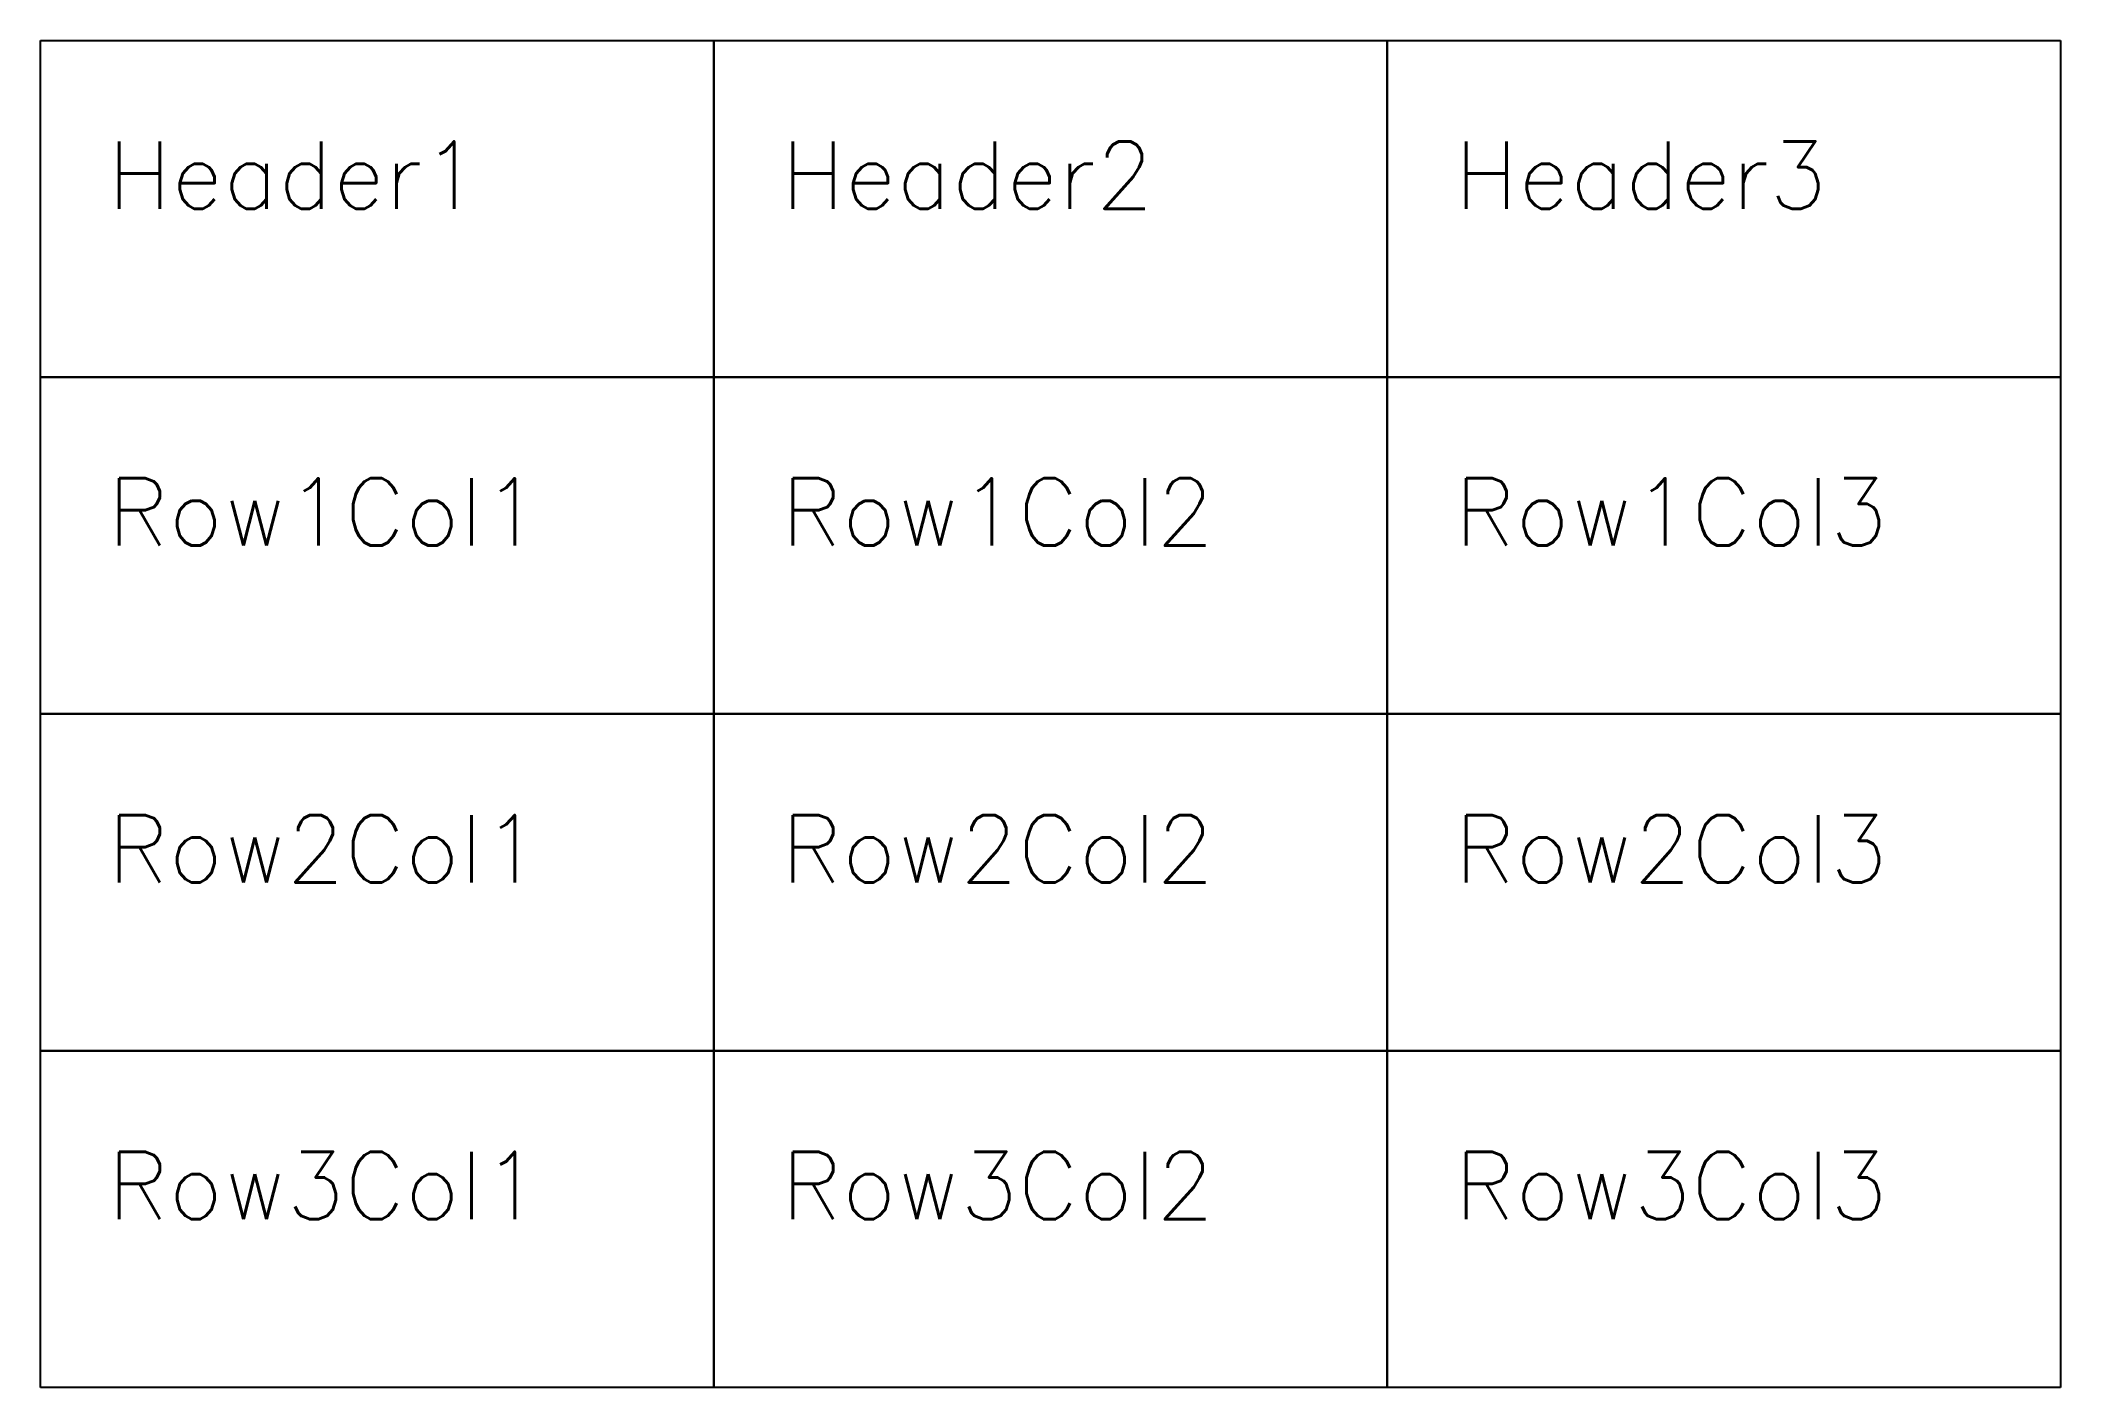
# Model space of a CAD drawing. Extents: x 0 to 30, y -20 to 0.
import ezdxf

# ---------------------------------------------------------------- set-up
doc = ezdxf.new("R2010")
doc.units = 0
doc.styles.get("Standard").update_dxf_attribs({"font": 'simplex.shx'})

msp = doc.modelspace()

# ---------------------------------------------------------------- linework, layer by layer
for p, q in [((0, 0), (10, 0)), ((0, -5), (0, 0)), ((10, 0), (10, -5)), ((10, 0), (20, 0)), ((10, -5), (10, 0)), ((20, 0), (20, -5)), ((20, 0), (30, 0)), ((20, -5), (20, 0)), ((30, 0), (30, -5)), ((10, -5), (0, -5)), ((0, -5), (10, -5)), ((0, -10), (0, -5)), ((20, -5), (10, -5)), ((10, -5), (10, -10)), ((10, -5), (20, -5)), ((10, -10), (10, -5)), ((30, -5), (20, -5)), ((20, -5), (20, -10)), ((20, -5), (30, -5)), ((20, -10), (20, -5)), ((30, -5), (30, -10)), ((10, -10), (0, -10)), ((0, -10), (10, -10)), ((0, -15), (0, -10)), ((20, -10), (10, -10)), ((10, -10), (10, -15)), ((10, -10), (20, -10)), ((10, -15), (10, -10)), ((30, -10), (20, -10)), ((20, -10), (20, -15)), ((20, -10), (30, -10)), ((20, -15), (20, -10)), ((30, -10), (30, -15)), ((10, -15), (0, -15)), ((0, -15), (10, -15)), ((0, -20), (0, -15)), ((20, -15), (10, -15)), ((10, -15), (10, -20)), ((10, -15), (20, -15)), ((10, -20), (10, -15)), ((30, -15), (20, -15)), ((20, -15), (20, -20)), ((20, -15), (30, -15)), ((20, -20), (20, -15)), ((30, -15), (30, -20)), ((10, -20), (0, -20)), ((20, -20), (10, -20)), ((30, -20), (20, -20))]:
    msp.add_line(p, q)

# ---------------------------------------------------------------- texts
for s, p in [('Header1', (1, -2.5)), ('Header2', (11, -2.5)), ('Header3', (21, -2.5)), ('Row1Col1', (1, -7.5)), ('Row1Col2', (11, -7.5)), ('Row1Col3', (21, -7.5)), ('Row2Col1', (1, -12.5)), ('Row2Col2', (11, -12.5)), ('Row2Col3', (21, -12.5)), ('Row3Col1', (1, -17.5)), ('Row3Col2', (11, -17.5)), ('Row3Col3', (21, -17.5))]:
    msp.add_text(s, height=1).set_placement(p)

doc.saveas('drawing.dxf')
